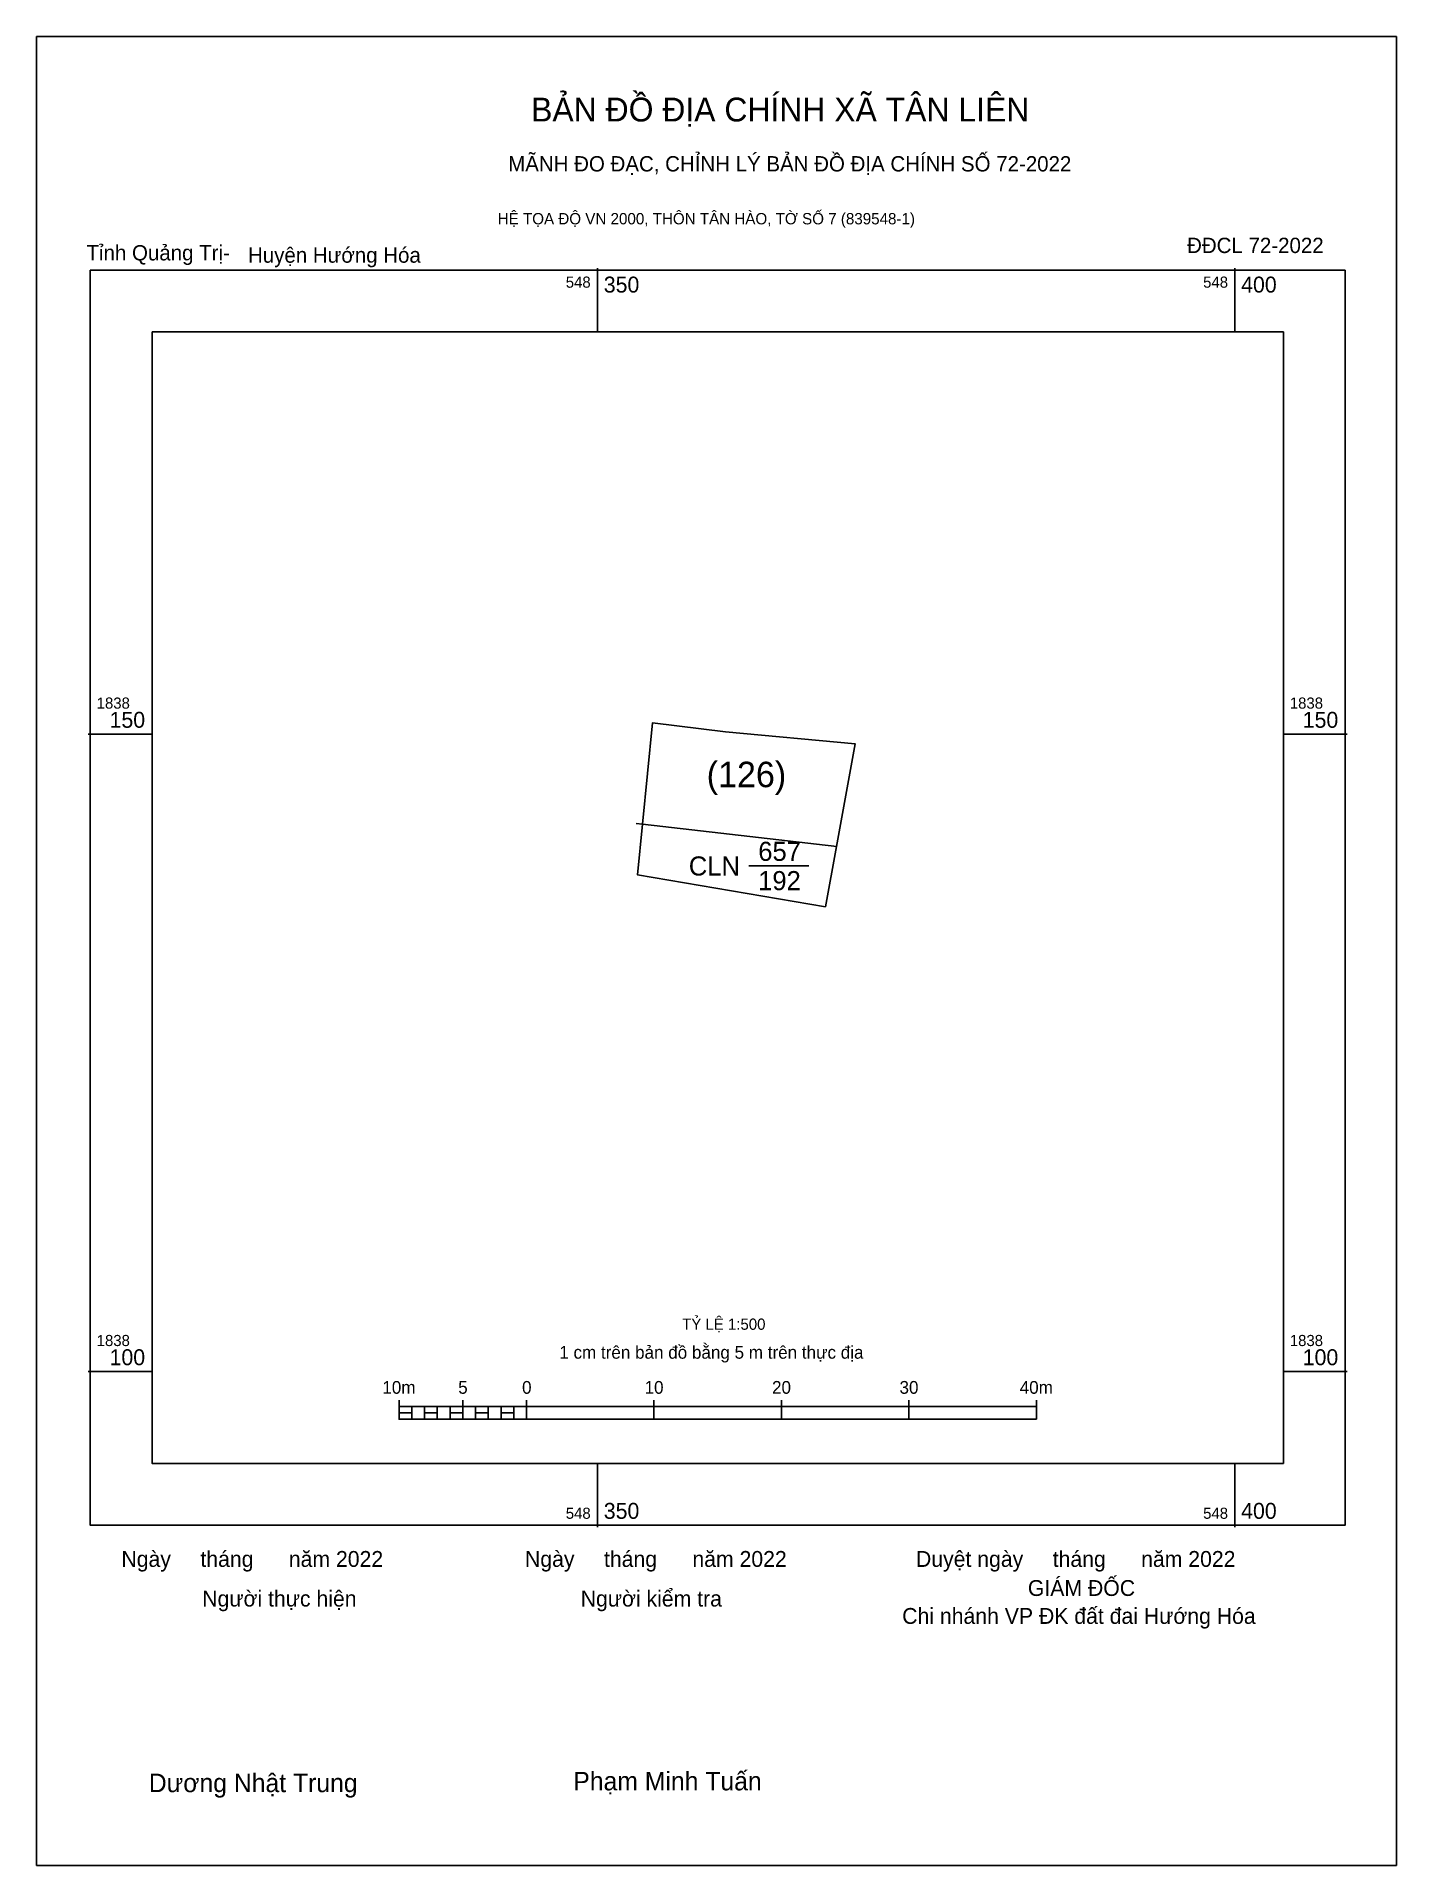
# Model space of a CAD drawing. Extents: x 548306 to 548413, y 1838061 to 1838205.
import ezdxf

# ---------------------------------------------------------------- set-up
doc = ezdxf.new("R2010")
doc.units = 0
for name, color, linetype in [('Level 10', 7, 'Continuous'), ('Level 13', 7, 'Continuous'), ('Level 15', 7, 'Continuous'), ('Level 27', 7, 'Continuous'), ('Level 5', 7, 'Continuous'), ('Level 50', 7, 'Continuous'), ('Level 6', 7, 'Continuous'), ('Level 62', 7, 'Continuous'), ('Level 63', 7, 'Continuous'), ('Level 9', 7, 'Continuous')]:
    doc.layers.add(name, color=color, linetype=linetype)

msp = doc.modelspace()

# ---------------------------------------------------------------- linework, layer by layer
at = {"layer": 'Level 10'}
msp.add_lwpolyline([(548367.89, 1838136.45), (548353.15, 1838138.96), (548353.54, 1838142.94), (548354.33, 1838150.9), (548360.06, 1838150.18), (548370.23, 1838149.24), (548368.76, 1838141.18)], close=True, dxfattribs=at)
at = {"layer": 'Level 15'}
msp.add_lwpolyline([(548306, 1838204.72), (548412.68, 1838204.72), (548412.68, 1838061.26), (548306, 1838061.26)], close=True, dxfattribs=at)
at = {"layer": 'Level 27'}
for p, q in [((548354.33, 1838150.9), (548354.33, 1838150.9)), ((548370.23, 1838149.24), (548370.23, 1838149.24)), ((548367.89, 1838136.45), (548367.89, 1838136.45))]:
    msp.add_line(p, q, dxfattribs=at)
at = {"layer": 'Level 50'}
msp.add_line((548361.87, 1838139.66), (548366.59, 1838139.66), dxfattribs=at)
msp.add_lwpolyline([(548368.79, 1838141.18), (548353.54, 1838142.94), (548353.04, 1838142.99)], dxfattribs=at)
at = {"layer": 'Level 62'}
msp.add_lwpolyline([(548315.06, 1838181.55), (548403.82, 1838181.55), (548403.82, 1838092.79), (548315.06, 1838092.79)], close=True, dxfattribs=at)
at = {"layer": 'Level 63'}
for p, q in [((548350, 1838186.55), (548350, 1838181.55)), ((548400, 1838186.55), (548400, 1838181.55)), ((548310.06, 1838150), (548315.06, 1838150)), ((548403.82, 1838150), (548408.82, 1838150)), ((548310.06, 1838100), (548315.06, 1838100)), ((548403.82, 1838100), (548408.82, 1838100)), ((548334.44, 1838097.76), (548334.44, 1838096.26)), ((548339.44, 1838097.76), (548339.44, 1838096.26)), ((548344.44, 1838097.76), (548344.44, 1838096.26)), ((548354.44, 1838097.76), (548354.44, 1838096.26)), ((548364.44, 1838097.76), (548364.44, 1838096.26)), ((548374.44, 1838097.76), (548374.44, 1838096.26)), ((548384.44, 1838097.76), (548384.44, 1838096.26)), ((548334.44, 1838097.26), (548384.44, 1838097.26)), ((548334.44, 1838096.26), (548384.44, 1838096.26)), ((548335.44, 1838097.26), (548335.44, 1838096.26)), ((548336.44, 1838097.26), (548336.44, 1838096.26)), ((548337.44, 1838097.26), (548337.44, 1838096.26)), ((548338.44, 1838097.26), (548338.44, 1838096.26)), ((548339.44, 1838097.26), (548339.44, 1838096.26)), ((548340.44, 1838097.26), (548340.44, 1838096.26)), ((548341.44, 1838097.26), (548341.44, 1838096.26)), ((548342.44, 1838097.26), (548342.44, 1838096.26)), ((548343.44, 1838097.26), (548343.44, 1838096.26)), ((548344.44, 1838097.26), (548344.44, 1838096.26)), ((548350, 1838092.79), (548350, 1838087.79)), ((548400, 1838092.79), (548400, 1838087.79))]:
    msp.add_line(p, q, dxfattribs=at)
for points in [[(548310.22, 1838186.39), (548408.66, 1838186.39), (548408.66, 1838087.95), (548310.22, 1838087.95)], [(548334.44, 1838096.76), (548335.44, 1838096.76), (548335.44, 1838096.26), (548334.44, 1838096.26)], [(548334.44, 1838096.76), (548335.44, 1838096.76), (548335.44, 1838096.26), (548334.44, 1838096.26)], [(548336.44, 1838096.76), (548337.44, 1838096.76), (548337.44, 1838096.26), (548336.44, 1838096.26)], [(548338.44, 1838096.76), (548339.44, 1838096.76), (548339.44, 1838096.26), (548338.44, 1838096.26)], [(548340.44, 1838096.76), (548341.44, 1838096.76), (548341.44, 1838096.26), (548340.44, 1838096.26)], [(548342.44, 1838096.76), (548343.44, 1838096.76), (548343.44, 1838096.26), (548342.44, 1838096.26)]]:
    msp.add_lwpolyline(points, close=True, dxfattribs=at)

# ---------------------------------------------------------------- texts
at = {"layer": 'Level 13'}
for s, p in [('657', (548362.62, 1838140.06)), ('CLN', (548357.17, 1838138.91)), ('192', (548362.61, 1838137.76))]:
    msp.add_text(s, height=1.5, dxfattribs=at).set_placement(p)
at = {"layer": 'Level 5'}
msp.add_text('(126)', height=2, dxfattribs=at).set_placement((548358.57, 1838145.84))
at = {"layer": 'Level 6'}
msp.add_text('TỶ LỆ 1:500', height=0.879, dxfattribs=at).set_placement((548356.65, 1838103.28))
at = {"layer": 'Level 63'}
for s, height, p in [('BẢN ĐỒ ĐỊA CHÍNH XÃ TÂN LIÊN', 1.8718, (548344.8, 1838198.06)), ('MÃNH ĐO ĐẠC, CHỈNH LÝ BẢN ĐỒ ĐỊA CHÍNH SỐ 72-2022', 1.2011, (548343, 1838194.14)), ('HỆ TỌA ĐỘ VN 2000, THÔN TÂN HÀO, TỜ SỐ 7 (839548-1)', 0.8891, (548342.18, 1838189.99)), ('548', 0.875, (548347.52, 1838185.02)), ('350', 1.25, (548350.5, 1838184.64)), ('548', 0.875, (548397.52, 1838185.02)), ('400', 1.25, (548400.5, 1838184.64)), ('1838', 0.875, (548310.72, 1838152)), ('1838', 0.875, (548404.32, 1838152)), ('150', 1.25, (548311.73, 1838150.5)), ('150', 1.25, (548405.33, 1838150.5)), ('1838', 0.875, (548310.72, 1838102)), ('1 cm trên bản đồ bằng 5 m trên thực địa', 1, (548347.01, 1838101.01)), ('1838', 0.875, (548404.32, 1838102)), ('100', 1.25, (548311.73, 1838100.5)), ('100', 1.25, (548405.33, 1838100.5)), ('10m', 1, (548333.13, 1838098.26)), ('5', 1, (548339.08, 1838098.26)), ('0', 1, (548344.09, 1838098.26)), ('10', 1, (548353.7, 1838098.26)), ('20', 1, (548363.7, 1838098.26)), ('30', 1, (548373.7, 1838098.26)), ('40m', 1, (548383.13, 1838098.26)), ('548', 0.875, (548347.52, 1838088.45)), ('350', 1.25, (548350.5, 1838088.45)), ('548', 0.875, (548397.52, 1838088.45)), ('400', 1.25, (548400.5, 1838088.45)), ('Ngày     tháng      năm 2022', 1.2442, (548312.66, 1838084.68)), ('Ngày     tháng      năm 2022', 1.2442, (548344.32, 1838084.68)), ('Duyệt ngày     tháng      năm 2022', 1.2442, (548374.99, 1838084.68)), ('GIÁM ĐỐC', 1.244, (548383.77, 1838082.4)), ('Người thực hiện', 1.2442, (548319, 1838081.57)), ('Người kiểm tra', 1.2442, (548348.69, 1838081.57)), ('Chi nhánh VP ĐK đất đai Hướng Hóa', 1.2442, (548373.91, 1838080.21)), ('Dương Nhật Trung', 1.4512, (548314.81, 1838067.01)), ('Phạm Minh Tuấn', 1.4512, (548348.11, 1838067.15))]:
    msp.add_text(s, height=height, dxfattribs=at).set_placement(p)
at = {"layer": 'Level 9'}
for s, p in [('Tỉnh Quảng Trị-', (548309.92, 1838187.16)), ('Huyện Hướng Hóa', (548322.59, 1838186.98)), ('ĐĐCL 72-2022', (548396.26, 1838187.74))]:
    msp.add_text(s, height=1.2011, dxfattribs=at).set_placement(p)

doc.saveas('drawing.dxf')
